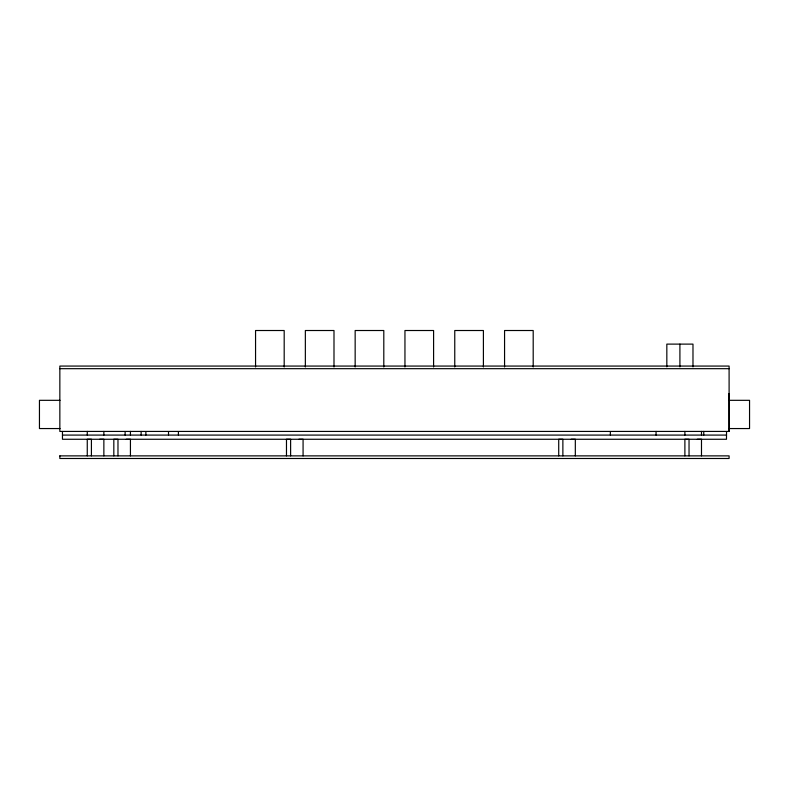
<?xml version="1.0" encoding="UTF-8"?>
<svg xmlns="http://www.w3.org/2000/svg" width="789" height="789" viewBox="0 0 789 789"><rect width="100%" height="100%" fill="white"/><g stroke="black" fill="none" stroke-linecap="round" stroke-linejoin="round"><path stroke-width="1.18" d="M729.125 431.425L59.846 431.425L59.846 366.066L729.095 366.066L729.125 431.425L729.115 393.593L729.095 399.234M99.72 439.266L103.862 439.256L103.862 455.874M126.279 439.266L130.432 439.256L130.432 455.874M298.923 439.266L303.075 439.256L303.075 455.874M571.177 439.266L575.319 439.256L575.319 455.874M697.338 439.266L701.49 439.256L701.49 455.874M59.846 368.68L729.095 368.68M60.033 400.319L39.45 400.319L39.45 428.555L60.033 428.555M728.967 400.319L749.55 400.319L749.55 428.555L728.967 428.555M62.459 435.084L726.541 435.084M726.541 431.484L726.482 439.266L62.459 439.266L62.459 431.484M703.758 431.396L703.758 435.084M701.49 431.396L701.49 435.084M692.979 366.875L692.979 344.112L666.833 344.112L666.833 366.875M689.034 455.874L689.034 439.266L684.891 439.256L684.891 455.874M684.891 431.396L684.891 435.084M679.911 344.112L679.911 366.875M656.053 431.396L656.053 435.084M610.351 431.573L610.351 435.084M562.873 455.874L562.873 439.266L558.72 439.256L558.72 455.874M533.196 366.993L533.196 330.512L504.565 330.512L504.565 366.993M483.401 366.993L483.401 330.512L454.76 330.512L454.76 366.993M433.595 366.993L433.595 330.512L404.954 330.512L404.954 366.993M383.799 366.993L383.799 330.512L355.158 330.512L355.158 366.993M333.994 366.993L333.994 330.512L305.353 330.512L305.353 366.993M290.618 455.874L290.618 439.266L286.476 439.256L286.476 455.874M284.188 366.993L284.188 330.512L255.557 330.512L255.557 366.993M178.403 431.573L178.403 435.084M168.511 431.514L168.511 435.084M145.876 431.514L145.876 435.084M141.132 431.425L141.132 435.084M130.432 431.396L130.432 435.084M125.116 431.484L125.116 435.084M117.975 455.874L117.975 439.266L113.823 439.256L113.823 455.874M103.862 431.396L103.862 435.084M91.416 455.874L91.416 439.266L87.263 439.256L87.263 455.874M87.263 431.396L87.263 435.084M59.846 455.874L59.846 458.488L729.095 458.488L729.095 455.874L59.846 455.874"/></g></svg>
